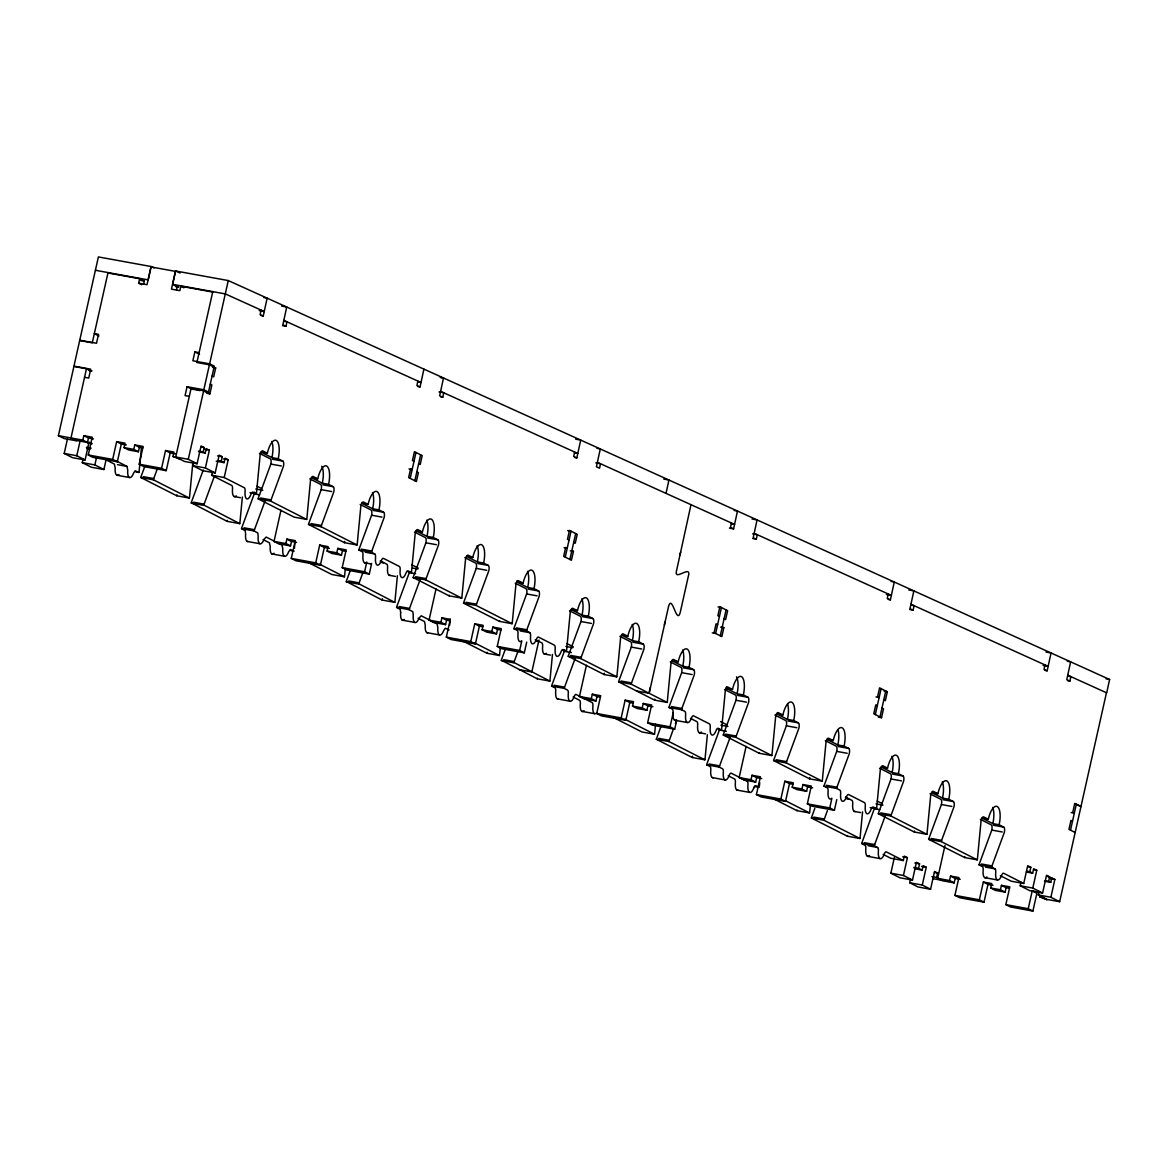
<?xml version="1.0" encoding="UTF-8"?>
<svg xmlns="http://www.w3.org/2000/svg" width="1168" height="1168" viewBox="0 0 1168 1168"><rect width="100%" height="100%" fill="white"/><g stroke="black" fill="none" stroke-linecap="round" stroke-linejoin="round"><path stroke-width="1.5" d="M400.668 612.747L400.274 609.477L396.594 607.375A4.541 1.664 -79.7 0 1 396.945 606.134L409.311 572.597A4.614 1.694 -79.7 0 0 409.457 571.78M141.489 447.446L138.992 472.485L135.853 471.916M192.91 461.944L189.581 496.765A4.57 1.679 -79.7 0 1 189.362 498.064L176.791 495.772L140.817 477.508A4.541 1.664 -79.7 0 1 141.167 476.281L144.876 466.207M242.36 497.013L239.951 522.33A4.57 1.679 -79.7 0 1 239.732 523.629L227.161 521.351L191.26 502.766A5.884 2.161 -79.7 0 1 191.537 501.846L203.276 469.974M294.409 548.332L294.862 543.587M345.305 568.363L344.633 575.488A4.57 1.679 -79.7 0 1 344.414 576.788L331.843 574.495L308.381 562.582M397.412 575.736L394.988 601.053A4.57 1.679 -79.7 0 1 394.769 602.352L382.199 600.075L346.312 581.489A5.884 2.161 -79.7 0 1 346.575 580.569L350.283 570.51M449.607 625.464L450.22 619.142M500.357 647.087L499.67 654.211A4.57 1.679 -79.7 0 1 499.451 655.511L486.881 653.219L461.856 640.517M552.464 654.46L550.04 679.776A4.57 1.679 -79.7 0 1 549.821 681.075L537.251 678.798L501.349 660.212A5.884 2.161 -79.7 0 1 501.627 659.292L505.335 649.233M655.54 724.291L654.722 732.92A4.57 1.679 -79.7 0 1 654.503 734.234L641.933 731.942L613.784 717.648M707.355 734.76L705.092 758.499A4.57 1.679 -79.7 0 1 704.873 759.799L692.303 757.521L656.328 739.256L661 726.277M759.404 786.079L759.74 782.618M810.431 804.737L809.774 811.643A4.57 1.679 -79.7 0 1 809.555 812.957L796.985 810.665L771.96 797.963M862.553 811.862L860.144 837.193A4.599 1.679 -79.7 0 1 859.925 838.493L847.355 836.2L811.366 817.98L814.811 808.358M664.417 625.041L664.869 621.653M636.589 691.003L649.16 693.281L649.948 688.025M869.561 855.56A9.154 3.358 -79.7 0 1 865.722 851.443L865.809 848.873A4.584 1.679 -79.7 0 0 865.43 845.603L861.75 843.515A4.57 1.679 -79.7 0 1 862.101 842.274L874.613 807.906M84.534 377.308L88.724 378.067L90.71 369.176L73.949 366.124L98.389 256.931L151.11 266.523L154.118 267.895M151.11 266.523L148.205 279.897L95.455 270.29M175.39 286.496L178.748 287.094L172.66 284.335L175.55 270.976L228.271 280.568L1109.6 679.484L1106.695 692.858L1067.742 675.221M228.271 280.568L203.831 389.762L208.488 392.112L214.284 366.197L209.627 363.832L192.866 360.781L194.852 351.904L199.042 352.663M261.106 310.104L260.128 314.557L263.267 315.988L267.136 298.147L263.778 297.548M282.51 325.638L285.999 326.266L286.963 321.813L283.824 321.244M417.881 381.075L416.918 385.528L420.057 386.944L423.911 369.117M440.161 377.381L443.504 377.979L439.65 395.821L442.774 397.237L443.752 392.784L439.037 391.922M574.656 452.031L573.692 456.498L576.831 457.914L580.7 440.088M666.037 493.392L668.943 480.019L663.745 479.084M649.16 693.281L668.519 606.659C672.111 593.096 676.71 625.8 680.287 612.222L688.317 576.306C692.142 563.341 672.885 582.963 676.71 569.999L690.989 504.693M731.445 523.001L730.482 527.454L733.606 528.87L737.475 511.044L734.132 510.445M752.849 538.536L756.338 539.163L757.302 534.71L752.601 533.849M888.22 593.972L887.257 598.425L890.396 599.841L894.265 582.014L891.111 581.445M909.638 609.492L913.128 610.134L914.091 605.666L910.952 605.097M1045.01 664.928L1044.046 669.381L1047.17 670.812L1051.039 652.985L1046.017 652.065M1067.815 680.71L1069.903 681.09L1070.866 676.637L1067.727 676.068M86.476 368.752L70.971 437.956L76.65 440.832L64.079 438.555L58.4 435.664L73.905 366.46L86.476 368.752L91.119 371.117M87.425 442.891L92.141 443.738L89.045 442.161L85.074 459.958L72.504 457.666L64.211 453.461L67.394 439.226M108.025 272.582L92.272 342.837L79.701 340.545M85.074 459.958L76.781 455.739L79.964 441.519M83.833 435.664L88.491 438.029L87.498 442.468L82.84 440.117L83.833 435.664L92.214 437.197L88.242 454.965L92.9 457.33L117.34 461.769L121.311 444.001L116.654 441.635L112.683 459.418L117.34 461.769M106.288 458.849L103.908 469.521L91.338 467.229L82.3 462.645L83.089 459.082M103.908 469.521L94.871 464.922L96.462 457.812M141.737 284.758L138.627 283.182L139.62 278.729L107.85 272.962M143.62 284.058L144.277 281.094L139.62 278.729M138.408 451.739L133.765 449.373L134.758 444.935L139.401 447.286L138.408 451.739L128.699 449.972L124.042 447.607L125.034 443.168L116.654 441.635M176.499 289.737L177.302 286.175M166.221 470.66L161.564 468.31L165.549 450.527L170.192 452.892L166.221 470.66L143.81 466.587L139.167 464.222L143.138 446.453L134.758 444.935M212.605 292.015L180.836 286.233L179.843 290.671L171.462 289.153L175.434 271.37L150.993 266.932L147.007 284.7L138.627 283.182M203.831 389.762L187.07 386.71L185.084 395.587L189.274 396.361M180.368 459.36L172.937 456.498L173.93 452.06L165.549 450.527M212.78 291.635L196.896 362.503L209.466 364.796L215.671 367.935L213.686 376.826L212.138 376.038M197.085 463.754L188.296 459.287L203.655 390.711L191.085 388.418L175.726 457.009L184.515 461.462L197.085 463.754L201.057 445.972L204.152 447.548L203.159 452.001L205.247 453.053L206.24 448.614L209.349 450.191L205.378 467.959L215.175 472.938L219.146 455.155L222.241 456.732L221.248 461.185L224.095 462.63L225.088 458.177L228.183 459.754L224.212 477.522L244.273 487.713A4.57 1.679 -79.7 0 1 245.119 490.137L244.988 493.991A9.154 3.358 -79.7 0 0 249.967 496.517L251.412 493.334A4.57 1.679 -79.7 0 1 253.047 492.166L256.318 493.83A4.599 1.694 -79.7 0 0 256.537 492.531L260.172 454.556A4.57 1.679 -79.7 0 1 262.712 450.892L267.355 453.257A16.016 5.869 -79.7 0 1 276.261 440.453A16.016 5.869 -79.7 0 1 278.218 458.761L282.86 461.126A4.584 1.679 -79.7 0 1 283.43 466.353L271.064 499.904A4.599 1.694 -79.7 0 0 270.713 501.145L306.688 519.41A4.599 1.679 -79.7 0 0 306.907 518.096L310.527 480.121A4.57 1.679 -79.7 0 1 313.068 476.471L317.725 478.822A16.016 5.869 -79.7 0 1 326.631 466.032A16.016 5.869 -79.7 0 1 328.573 484.34L333.23 486.706A4.57 1.679 -79.7 0 1 333.785 491.932L321.434 525.469A4.584 1.679 -79.7 0 0 321.083 526.71L357.043 544.974A4.599 1.679 -79.7 0 0 357.262 543.675L360.897 505.7A4.584 1.679 -79.7 0 1 363.438 502.036L368.095 504.401A16.016 5.869 -79.7 0 1 376.987 491.597A16.016 5.869 -79.7 0 1 378.943 509.905L383.6 512.27A4.57 1.679 -79.7 0 1 384.155 517.497L371.789 551.048A4.584 1.679 -79.7 0 0 371.439 552.289L374.709 553.939A4.57 1.679 -79.7 0 1 375.556 556.362L375.424 560.217A9.154 3.358 -79.7 0 0 380.403 562.742L381.834 559.56A4.57 1.679 -79.7 0 1 383.484 558.392L399.325 566.436A4.57 1.679 -79.7 0 1 400.171 568.86L400.04 572.714A9.154 3.358 -79.7 0 0 405.019 575.24L406.449 572.057A4.57 1.679 -79.7 0 1 408.099 570.889L411.37 572.554A4.599 1.694 -79.7 0 0 411.589 571.254L415.209 533.265A4.57 1.679 -79.7 0 1 417.75 529.615L422.407 531.98A16.016 5.869 -79.7 0 1 431.313 519.176A16.016 5.869 -79.7 0 1 433.255 537.484L437.912 539.85A4.584 1.679 -79.7 0 1 438.467 545.076L426.116 578.627A4.599 1.694 -79.7 0 0 425.765 579.868L461.725 598.118A4.599 1.679 -79.7 0 0 461.944 596.819L465.579 558.844A4.57 1.679 -79.7 0 1 468.12 555.194L472.777 557.545A16.016 5.869 -79.7 0 1 481.669 544.755A16.016 5.869 -79.7 0 1 483.625 563.064L488.282 565.414A4.57 1.679 -79.7 0 1 488.837 570.656L476.471 604.192A4.584 1.679 -79.7 0 0 476.121 605.433L512.095 623.697A4.599 1.679 -79.7 0 0 512.314 622.398L515.935 584.409A4.584 1.679 -79.7 0 1 518.49 580.759L523.133 583.124A16.016 5.869 -79.7 0 1 532.039 570.32A16.016 5.869 -79.7 0 1 533.995 588.628L538.638 590.993A4.57 1.679 -79.7 0 1 539.193 596.22L526.841 629.771A4.584 1.679 -79.7 0 0 526.491 631.012L529.761 632.662A4.57 1.679 -79.7 0 1 530.608 635.085L530.476 638.94A9.154 3.358 -79.7 0 0 535.44 641.466L536.886 638.283A4.57 1.679 -79.7 0 1 538.536 637.115L554.377 645.159A4.57 1.679 -79.7 0 1 555.18 648.868A9.154 3.358 -79.7 0 0 556.771 656.27A9.154 3.358 -79.7 0 0 561.02 651.832A4.57 1.679 -79.7 0 1 563.151 649.612L566.407 651.277A4.599 1.679 -79.7 0 0 566.641 649.977L570.261 611.988A4.57 1.679 -79.7 0 1 572.802 608.338L577.459 610.703A16.016 5.869 -79.7 0 1 586.365 597.899A16.016 5.869 -79.7 0 1 588.307 616.208L592.964 618.573A4.57 1.679 -79.7 0 1 593.519 623.8L581.153 657.35A4.599 1.679 -79.7 0 0 580.803 658.591L616.777 676.841A4.599 1.679 -79.7 0 0 616.996 675.542L620.631 637.567A4.57 1.679 -79.7 0 1 623.172 633.903L627.815 636.268A16.016 5.869 -79.7 0 1 636.721 623.478A16.016 5.869 -79.7 0 1 638.677 641.787L643.32 644.137A4.57 1.679 -79.7 0 1 643.875 649.379L631.523 682.915A4.599 1.679 -79.7 0 0 631.173 684.156L667.147 702.421A4.599 1.679 -79.7 0 0 667.366 701.121L670.987 663.132A4.57 1.679 -79.7 0 1 673.527 659.482L678.185 661.847A16.016 5.869 -79.7 0 1 687.091 649.043A16.016 5.869 -79.7 0 1 689.032 667.351L693.69 669.717A4.57 1.679 -79.7 0 1 694.245 674.943L681.878 708.494A4.599 1.679 -79.7 0 0 681.543 709.721L684.813 711.385A4.57 1.679 -79.7 0 1 685.601 715.093A9.154 3.358 -79.7 0 0 687.207 722.496L674.637 720.218M215.175 472.938L202.604 470.646L192.808 465.682L193.596 462.119M206.736 393.295L209.875 393.864L211.861 384.973L210.313 384.184M236.257 495.831A9.154 3.358 -79.7 0 1 232.417 491.699L232.549 487.859A4.57 1.679 -79.7 0 0 231.702 485.435L211.642 475.245L212.43 471.682M290.525 545.923L285.883 543.558L286.875 539.12L291.518 541.47L290.525 545.923L278.656 543.762L274.013 541.397L280.977 510.212M320.368 565.224L315.725 562.859L319.696 545.076L324.354 547.442L320.368 565.224L295.927 560.771L291.285 558.406L295.256 540.638L286.875 539.12M341.45 555.18L336.793 552.814L337.786 548.376L342.443 550.741L341.45 555.18L331.741 553.413L327.084 551.048L328.077 546.609L319.696 545.076M371.643 563.443L369.263 574.116L346.852 570.042L342.195 567.677L346.166 549.894L337.786 548.376M369.263 574.116L364.606 571.751L366.591 562.859M410.187 478.384L415.983 452.469M414.844 480.749L420.626 454.834M445.577 624.646L440.935 622.281L441.927 617.843L446.57 620.193L445.577 624.646L433.708 622.486L429.05 620.12L436.029 588.935M475.42 643.948L470.777 641.582L474.748 623.8L479.391 626.165L475.42 643.948L450.979 639.495L446.322 637.129L450.308 619.361L441.927 617.843M496.502 633.903L491.845 631.538L492.838 627.099L497.495 629.464L496.502 633.903L486.779 632.136L482.136 629.771L483.129 625.333L474.748 623.8M526.695 642.166L524.301 652.839L501.89 648.766L497.247 646.4L501.218 628.618L492.838 627.099M524.301 652.839L519.658 650.474L521.643 641.582M538.974 640.02L531.834 671.95L519.264 669.658M565.239 557.107L571.021 531.192L567.677 530.579M569.882 559.472L575.678 533.557M571.867 550.581L573.43 551.369L571.429 560.26L563.691 556.318L565.677 547.442L567.225 548.23L564.086 547.646M595.972 701.004L591.329 698.639L592.322 694.201L596.965 696.566L595.972 701.004L584.102 698.844L579.445 696.478L586.424 665.293M625.814 720.306L621.172 717.94L625.143 700.172L629.786 702.523L625.814 720.306L601.374 715.853L596.717 713.502L600.702 695.719L592.322 694.201M646.897 710.261L642.239 707.896L643.232 703.457L647.89 705.822L646.897 710.261L637.173 708.494L632.53 706.129L633.523 701.691L625.143 700.172M676.695 720.306L674.695 729.197L652.299 725.124L647.641 722.758L651.613 704.976L643.232 703.457M674.695 729.197L670.052 726.832L673.235 712.611M720.276 635.83L726.073 609.915M722.262 626.953L723.824 627.727L721.839 636.618L714.086 632.691L716.072 623.8L717.619 624.588M755.667 782.093L751.024 779.728L752.017 775.275L756.66 777.64L755.667 782.093L743.797 779.932L739.154 777.567L746.118 746.381M785.509 801.394L780.866 799.029L784.838 781.246L789.495 783.611L785.509 801.394L761.069 796.941L756.426 794.576L760.397 776.808L752.017 775.275M806.592 791.349L801.934 788.984L802.927 784.546L807.584 786.911L806.592 791.349L796.883 789.583L792.225 787.217L793.218 782.779L784.838 781.246M836.784 799.613L834.405 810.285L811.994 806.197L807.336 803.847L811.307 786.064L802.927 784.546M834.405 810.285L829.747 807.92L831.733 799.029M875.328 714.553L881.125 688.638M879.986 716.918L885.767 690.989M878.394 717.137L881.533 717.707L883.519 708.815L881.971 708.027M876 696.946L879.139 697.515L877.591 696.741L879.577 687.85L887.33 691.777L885.344 700.669L883.782 699.88M932.911 878.657L942.328 880.38L936.648 877.475L937.641 873.036L934.546 871.459L930.575 889.242L922.282 885.037L926.253 867.255L923.143 865.678L922.151 870.116L918.559 868.291L919.552 863.853L916.457 862.276L912.485 880.059L899.915 877.781L890.863 873.182L894.44 857.181M883.139 854.392L890.746 858.261L903.317 860.539L904.309 856.115L907.405 857.677L903.433 875.474L912.485 880.059M930.575 889.242L918.004 886.965L909.711 882.745L910.5 879.197M954.168 882.877L949.526 880.511L950.518 876.073L955.161 878.424L954.168 882.877L942.299 880.716L937.641 878.351L945 845.428M984.011 902.178L979.368 899.813L983.339 882.03L987.982 884.395L984.011 902.178L959.57 897.725L954.913 895.36L958.899 877.591L950.518 876.073M1005.093 892.133L1000.436 889.768L1001.429 885.329L1006.086 887.695L1005.093 892.133L995.37 890.366L990.727 888.001L991.72 883.563L983.339 882.03M1032.892 911.069L1028.249 908.704L1032.22 890.921L1036.877 893.286L1032.892 911.069L1010.495 906.996L1005.838 904.631L1009.809 886.848L1001.429 885.329M1048.601 877.329L1051.74 877.898L1050.747 882.351L1048.66 881.285L1049.652 876.847L1046.557 875.27L1042.586 893.038L1030.015 890.761L1020.219 885.782L1021.007 882.22M1000.363 875.708L1011.167 881.183L1023.737 883.475L1027.709 865.707L1030.818 867.269L1029.826 871.722L1032.658 873.168L1033.651 868.715L1036.761 870.291L1032.789 888.074L1042.586 893.038M1106.461 692.741L1059.653 901.711L1047.083 899.433L1038.308 894.965L1039.097 891.403M1059.653 901.711L1050.879 897.258L1054.85 879.475L1051.74 877.898M1070.516 830.156L1076.312 804.226L1080.955 806.592L1074.75 803.438L1072.764 812.329L1074.312 813.118L1071.173 812.548M239.732 523.629L203.831 505.058A5.884 2.161 -79.7 0 1 204.108 504.138L214.605 475.624M394.769 602.352L358.883 583.781A5.884 2.161 -79.7 0 1 359.145 582.861L362.854 572.787M549.821 681.075L513.92 662.49A5.884 2.161 -79.7 0 1 514.197 661.584L517.906 651.51M704.873 759.799L668.899 741.534L673.571 728.555M859.925 838.493L823.936 820.257L827.382 810.636M679.718 555.253L680.725 552.041M259.442 453.33L270.29 458.834A4.584 1.679 -79.7 0 1 270.859 464.076L258.493 497.612A4.599 1.694 -79.7 0 0 258.143 498.853L294.117 517.117L306.688 519.41M247.222 541.426L259.792 543.719A9.169 3.358 -79.7 0 1 258.186 536.302L257.807 533.031L254.113 530.944A4.541 1.664 -79.7 0 1 254.463 529.703L264.975 501.189M309.812 478.895L320.66 484.413A4.57 1.679 -79.7 0 1 321.215 489.64L308.863 523.191A4.584 1.679 -79.7 0 0 308.513 524.417L344.472 542.682L357.043 544.974M360.167 504.474L371.03 509.978A4.57 1.679 -79.7 0 1 371.585 515.219L359.218 548.756A4.584 1.679 -79.7 0 0 358.868 549.997L362.138 551.661A4.57 1.679 -79.7 0 1 362.985 554.085L362.854 557.924A9.154 3.358 -79.7 0 0 366.694 562.056M414.494 532.053L425.342 537.557A4.584 1.679 -79.7 0 1 425.897 542.799L413.545 576.335A4.599 1.694 -79.7 0 0 413.195 577.576L449.154 595.841L461.725 598.118M402.259 620.15L414.83 622.442A9.169 3.358 -79.7 0 1 413.238 615.025L412.844 611.755L409.165 609.667A4.541 1.664 -79.7 0 1 409.515 608.426L420.027 579.912M464.849 557.618L475.712 563.137A4.57 1.679 -79.7 0 1 476.267 568.363L463.9 601.914A4.584 1.679 -79.7 0 0 463.55 603.141L499.524 621.405L512.095 623.697M515.219 583.197L526.067 588.701A4.57 1.679 -79.7 0 1 526.622 593.943L514.27 627.479A4.584 1.679 -79.7 0 0 513.92 628.72L517.19 630.384A4.57 1.679 -79.7 0 1 518.037 632.793L517.906 636.648A9.154 3.358 -79.7 0 0 521.746 640.765M569.531 610.776L580.394 616.281A4.57 1.679 -79.7 0 1 580.949 621.522L568.582 655.058A4.599 1.679 -79.7 0 0 568.232 656.299L604.206 674.564L616.777 676.841M596.644 712.933A9.14 3.343 -79.7 0 1 592.804 708.815L592.891 706.246A4.57 1.679 -79.7 0 0 592.103 702.552L576.247 694.507A4.57 1.679 -79.7 0 0 574.13 696.727L573.167 698.844A9.14 3.343 -79.7 0 1 568.203 696.318L568.276 693.748A4.57 1.679 -79.7 0 0 567.487 690.054L564.217 688.39A4.57 1.679 -79.7 0 1 564.567 687.149L575.065 658.635M619.901 636.341L630.749 641.86A4.57 1.679 -79.7 0 1 631.304 647.087L618.952 680.637A4.599 1.679 -79.7 0 0 618.602 681.864L654.576 700.128L667.147 702.421M670.271 661.92L681.119 667.424A4.57 1.679 -79.7 0 1 681.674 672.666L669.322 706.202A4.599 1.679 -79.7 0 0 668.972 707.443L672.242 709.107A4.57 1.679 -79.7 0 1 673.031 712.801A9.154 3.358 -79.7 0 0 675.644 720.291M724.583 689.5L735.431 695.004A4.57 1.679 -79.7 0 1 736.001 700.245L723.634 733.781A4.599 1.679 -79.7 0 0 723.284 735.022L759.258 753.287L771.829 755.565A4.599 1.679 -79.7 0 0 772.048 754.265L775.669 716.291A4.57 1.679 -79.7 0 1 778.209 712.626L782.867 714.991A16.016 5.869 -79.7 0 1 791.773 702.202A16.016 5.869 -79.7 0 1 793.714 720.51L798.372 722.861A4.57 1.679 -79.7 0 1 798.927 728.102L786.575 761.638A4.599 1.679 -79.7 0 0 786.225 762.879L822.184 781.144A4.599 1.679 -79.7 0 0 822.403 779.844L826.039 741.855A4.57 1.679 -79.7 0 1 828.579 738.205L833.237 740.57A16.016 5.869 -79.7 0 1 842.128 727.766A16.016 5.869 -79.7 0 1 844.084 746.075L848.742 748.44A4.57 1.679 -79.7 0 1 849.297 753.667L836.93 787.217A4.584 1.679 -79.7 0 0 836.58 788.444L839.85 790.108A4.57 1.679 -79.7 0 1 840.653 793.817A9.154 3.358 -79.7 0 0 842.259 801.219A9.154 3.358 -79.7 0 0 846.508 796.78A4.57 1.679 -79.7 0 1 848.625 794.561L864.466 802.606A4.57 1.679 -79.7 0 1 865.269 806.314A9.154 3.358 -79.7 0 0 866.86 813.716A9.154 3.358 -79.7 0 0 871.109 809.278A4.57 1.679 -79.7 0 1 873.241 807.059L876.511 808.723A4.599 1.679 -79.7 0 0 876.73 807.424L880.351 769.435A4.57 1.679 -79.7 0 1 882.891 765.785L887.549 768.15A16.016 5.869 -79.7 0 1 896.455 755.346A16.016 5.869 -79.7 0 1 898.396 773.654L903.054 776.019A4.57 1.679 -79.7 0 1 903.609 781.246L891.257 814.797A4.599 1.679 -79.7 0 0 890.907 816.023L926.866 834.288A4.599 1.679 -79.7 0 0 927.085 832.988L930.721 795.014A4.57 1.679 -79.7 0 1 933.261 791.349L937.919 793.714A16.016 5.869 -79.7 0 1 946.81 780.925A16.016 5.869 -79.7 0 1 948.766 799.233L953.424 801.584A4.57 1.679 -79.7 0 1 953.979 806.825L941.612 840.361A4.584 1.679 -79.7 0 0 941.262 841.602L977.251 859.838A4.584 1.679 -79.7 0 0 977.47 858.524L981.091 820.549A4.57 1.679 -79.7 0 1 983.631 816.899L988.289 819.25A16.016 5.869 -79.7 0 1 997.18 806.489A16.016 5.869 -79.7 0 1 999.136 824.769L1003.794 827.134A4.57 1.679 -79.7 0 1 1004.349 832.361L991.982 865.897A4.599 1.679 -79.7 0 0 991.632 867.138L994.902 868.831A4.57 1.679 -79.7 0 1 995.749 871.255L995.618 875.109A9.154 3.358 -79.7 0 0 1000.582 877.635L1002.027 874.438A4.57 1.679 -79.7 0 1 1003.677 873.284L1023.737 883.475M753.798 787.947L752.834 790.064A9.14 3.343 -79.7 0 1 747.856 787.539L747.943 784.969A4.57 1.679 -79.7 0 0 747.14 781.275L731.299 773.231A4.57 1.679 -79.7 0 0 729.182 775.45L728.219 777.567A9.14 3.343 -79.7 0 1 723.24 775.041L723.328 772.471A4.57 1.679 -79.7 0 0 722.525 768.778L719.254 767.113A4.57 1.679 -79.7 0 1 719.605 765.872L730.117 737.358M771.829 755.565L735.855 737.3A4.599 1.679 -79.7 0 1 736.205 736.074L748.571 702.523A4.57 1.679 -79.7 0 0 748.002 697.296L743.359 694.931L737.066 693.792L726.219 688.273A16.016 5.869 -79.7 0 1 726.554 686.886M774.953 715.064L785.801 720.583A4.57 1.679 -79.7 0 1 786.356 725.81L774.004 759.361A4.599 1.679 -79.7 0 0 773.654 760.587L809.614 778.852L822.184 781.144M825.309 740.643L836.171 746.148A4.57 1.679 -79.7 0 1 836.726 751.389L824.36 784.925A4.584 1.679 -79.7 0 0 824.009 786.166L827.28 787.831A4.57 1.679 -79.7 0 1 828.083 791.524A9.154 3.358 -79.7 0 0 831.835 798.211M879.635 768.223L890.483 773.727A4.57 1.679 -79.7 0 1 891.038 778.968L878.686 812.505A4.599 1.679 -79.7 0 0 878.336 813.746L914.296 832.01L926.866 834.288M929.991 793.787L940.853 799.306A4.57 1.679 -79.7 0 1 941.408 804.533L929.042 838.084A4.584 1.679 -79.7 0 0 928.691 839.31L964.68 857.546L977.251 859.838M980.361 819.323L991.223 824.842A4.57 1.679 -79.7 0 1 991.778 830.068L979.412 863.619A4.599 1.679 -79.7 0 0 979.061 864.846L982.332 866.554A4.57 1.679 -79.7 0 1 983.179 868.963L983.047 872.817A9.154 3.358 -79.7 0 0 986.887 876.934M189.362 498.064L153.388 479.8A4.541 1.664 -79.7 0 1 153.738 478.559L157.446 468.499M254.522 492.181A4.614 1.694 -79.7 0 1 254.259 493.874L241.893 527.425A4.541 1.664 -79.7 0 0 241.557 528.651L245.236 530.754L245.616 534.024A9.169 3.358 -79.7 0 0 248.229 541.499M564.611 649.627A4.628 1.694 -79.7 0 1 564.348 651.321L551.997 684.857A4.57 1.679 -79.7 0 0 551.646 686.098L554.917 687.762A4.57 1.679 -79.7 0 1 555.705 691.471L555.632 694.04A9.14 3.343 -79.7 0 0 558.319 698.946M675.425 723.532L676.666 720.174M719.561 729.226A4.628 1.694 -79.7 0 1 719.4 730.044L707.034 763.58A4.57 1.679 -79.7 0 0 706.684 764.821L709.954 766.485A4.57 1.679 -79.7 0 1 710.757 770.194L710.67 772.763A9.14 3.343 -79.7 0 0 713.371 777.669M903.317 860.539L886.351 851.91A4.57 1.679 -79.7 0 0 884.234 854.129A9.154 3.358 -79.7 0 1 880.468 858.714A9.154 3.358 -79.7 0 1 878.292 853.735L878.38 851.165A4.584 1.679 -79.7 0 0 878 847.895L874.321 845.807A4.57 1.679 -79.7 0 1 874.671 844.566L885.169 816.052M172.66 284.335L225.38 293.927L264.231 311.52L259.208 310.6M140.744 280.451L144.277 281.094M281.692 306.104L286.729 307.023L282.86 324.85L285.999 326.266M261.179 315.608L263.267 315.988M440.993 377.527L443.504 377.994M417.662 381.878L421.02 382.491L283.839 320.397M417.954 386.564L420.057 386.944M440.686 396.857L442.774 397.237M79.731 340.209L96.491 343.261L98.492 334.369L94.301 333.61L98.944 335.961M212.532 367.365L215.671 367.935M575.663 439.168L579.021 439.781M596.936 448.337L600.294 448.95L596.425 466.777L599.564 468.193L600.527 463.74L595.811 462.878M574.452 452.848L577.795 453.447L440.613 391.353M574.729 457.535L576.831 457.914M88.651 370.314L92.009 370.928M200.108 390.594L191.727 389.075L187.07 386.71M203.466 391.207L208.488 392.112M752.046 519.001L757.068 519.921L753.199 537.747L756.338 539.163M731.226 523.804L734.584 524.417L597.388 462.324M409.034 468.923L412.173 469.507L410.625 468.718L408.639 477.595L416.392 481.537L418.378 472.646L416.83 471.857M729.416 528.111L733.606 528.87M267.355 453.257L261.077 452.118L271.925 457.622L278.218 458.761M272.392 459.228L282.86 461.126M201.013 446.979L204.152 447.548M204.634 449.33L209.349 450.191M198.443 451.14L203.159 452.001M270.859 464.076L281.327 465.974M198.969 451.914L205.247 453.053M217.525 455.885L222.241 456.732M223.468 458.893L228.183 459.754M218.109 460.615L221.248 461.185M317.725 478.822L311.447 477.683L322.295 483.187L328.573 484.34M88.491 438.029L93.513 438.949M121.311 444.001L126.334 444.92M139.401 447.286L142.759 447.899M170.192 452.892L175.229 453.812M216.241 461.199L224.095 462.63M908.821 589.971L913.858 590.877L909.989 608.703L913.128 610.134M58.4 435.664L82.84 440.117M124.042 447.607L133.765 449.373M172.937 456.498L188.296 459.287M322.748 484.793L333.23 486.706M75.628 440.307L87.498 442.468M192.808 465.682L205.378 467.959M321.215 489.64L331.697 491.553M86.432 447.329L91.148 448.191M86.885 448.585L90.038 449.154M886.337 594.468L891.359 595.388L754.178 533.294M211.642 475.245L224.212 477.522M368.095 504.401L361.803 503.262L372.665 508.766L378.943 509.905M888.293 599.461L890.396 599.841M88.242 454.965L112.683 459.418M139.167 464.222L161.564 468.31M64.211 453.461L76.781 455.739M255.792 489.027L262.785 490.297M373.118 510.372L383.6 512.27M117.53 464.66L126.962 466.382L127.75 470.076A9.169 3.358 -79.7 0 0 129.356 477.493L116.785 475.201M570.276 550.8L573.43 551.369M250.04 492.692L256.318 493.83M82.3 462.645L94.871 464.922M254.259 493.874L259.5 494.823M371.585 515.219L382.053 517.117M143.27 476.661L153.738 478.559M260.581 497.991L271.064 499.904M140.817 477.508L153.388 479.8M258.143 498.853L270.713 501.145M234.111 496.546L240.389 497.685M422.407 531.98L416.129 530.827L426.977 536.346L433.255 537.484M427.444 537.937L437.912 539.85M425.897 542.799L436.379 544.697M193.625 502.225L204.108 504.138M310.951 523.571L321.434 525.469M1067.275 661.234L1070.633 661.847L1066.764 679.674L1069.903 681.09M191.187 503.087L203.758 505.364M308.513 524.417L321.083 526.71M472.777 557.545L466.485 556.406L477.347 561.91L483.625 563.064M1043.112 665.439L1048.134 666.344L910.952 604.25M718.072 606.937L721.43 607.55L715.634 633.465L712.276 632.866M477.8 563.516L488.282 565.414M1106.081 678.842L1109.6 679.484M1045.083 670.432L1047.17 670.812M476.267 568.363L486.735 570.276M243.995 527.805L254.463 529.703M361.321 549.135L371.789 551.048M241.542 528.651L254.113 530.944M358.868 549.997L371.439 552.289M365.292 552.23L374.709 553.939M517.19 580.598A16.016 5.869 -79.7 0 0 516.855 581.971L523.133 583.124M291.518 541.47L296.555 542.39M324.354 547.442L329.376 548.361M342.443 550.741L345.801 551.34M274.013 541.397L285.883 543.558M327.084 551.048L336.793 552.814M516.855 581.971L527.702 587.489L533.995 588.628M380.622 562.304L383.411 562.815L380.315 561.239M412.596 568.071L417.823 569.02M528.17 589.081L538.638 590.993M720.671 627.158L723.824 627.727M364.547 562.772L370.825 563.91M290.905 550.639L294.044 551.208L290.277 549.515L288.657 551.778A9.169 3.358 -79.7 0 1 284.393 556.216L271.823 553.924M408.231 571.984L411.37 572.554M409.311 572.597L415.589 573.736M526.622 593.943L537.105 595.841M415.633 576.715L426.116 578.627M413.195 577.576L425.765 579.868M389.148 575.269L395.441 576.408M291.285 558.406L315.725 562.859M342.195 567.677L364.606 571.751M577.459 610.703L571.167 609.55L582.029 615.069L588.307 616.208M582.482 616.66L592.964 618.573M580.949 621.522L591.417 623.42M348.677 580.949L359.145 582.861M466.003 602.294L476.471 604.192M346.224 581.81L358.795 584.088M463.55 603.141L476.121 605.433M627.815 636.268L621.537 635.129L632.384 640.633L638.677 641.787M632.852 642.239L643.32 644.137M884.176 691.208L887.33 691.777M631.304 647.087L641.787 648.999M399.047 606.528L409.515 608.426M516.358 627.858L526.841 629.771M396.594 607.375L409.165 609.667M513.92 628.72L526.491 631.012M520.329 630.954L529.761 632.662M678.185 661.847L671.892 660.694L682.754 666.213L689.032 667.351M446.57 620.193L449.928 620.807M479.391 626.165L482.749 626.778M497.495 629.464L500.838 630.063M429.05 620.12L440.935 622.281M482.136 629.771L491.845 631.538M535.674 641.028L538.463 641.539L535.353 639.962M565.896 646.473L572.875 647.744M683.207 667.804L693.69 669.717M563.268 650.707L566.407 651.277M564.348 651.321L571.342 652.591M681.674 672.666L692.157 674.564M570.685 655.438L581.153 657.35M568.232 656.299L580.803 658.591M426.875 632.647L439.445 634.939A9.169 3.358 -79.7 0 0 443.694 630.501L445.315 628.238L449.096 629.932M544.2 653.992L550.493 655.131M446.322 637.129L470.777 641.582M497.247 646.4L519.658 650.474M726.219 688.273L732.497 689.427A16.016 5.869 -79.7 0 1 741.403 676.622A16.016 5.869 -79.7 0 1 743.359 694.931M737.534 695.383L748.002 697.296M736.001 700.245L746.469 702.143M503.715 659.672L514.197 661.584M621.04 681.017L631.523 682.915M501.276 660.533L513.847 662.811M618.602 681.864L631.173 684.156M782.867 714.991L776.589 713.852L787.436 719.357L793.714 720.51M787.889 720.963L798.372 722.861M786.356 725.81L796.839 727.722M554.085 685.251L564.567 687.149M671.41 706.582L681.878 708.494M551.646 686.098L564.217 688.39M668.972 707.443L681.543 709.721M596.965 696.566L600.323 697.165M629.786 702.523L633.144 703.136M647.89 705.822L652.912 706.728M833.237 740.57L826.944 739.417L837.806 744.936L844.084 746.075M579.445 696.478L591.329 698.639M632.53 706.129L642.239 707.896M720.933 725.197L727.927 726.467M838.259 746.527L848.742 748.44M557.311 698.873L569.882 701.165M718.32 729.431L721.459 730A4.599 1.679 -79.7 0 0 721.678 728.701L725.313 690.711A4.57 1.679 -79.7 0 1 727.854 687.061L732.497 689.427M719.4 730.044L726.379 731.314M836.726 751.389L847.194 753.287M725.722 734.161L736.205 736.074M723.284 735.022L735.855 737.3M596.717 713.502L621.172 717.94M647.641 722.758L670.052 726.832M581.927 711.37L594.497 713.663M699.252 732.716L705.53 733.854M887.549 768.15L881.271 766.996L892.118 772.515L898.396 773.654M892.586 774.107L903.054 776.019M891.038 778.968L901.521 780.866M658.767 738.395L669.249 740.308M776.092 759.74L786.575 761.638M656.328 739.256L668.899 741.534M773.654 760.587L786.225 762.879M937.919 793.714L931.626 792.576L942.488 798.08L948.766 799.233M942.941 799.686L953.424 801.584M941.408 804.533L951.876 806.446M709.137 763.974L719.605 765.872M826.462 785.305L836.93 787.217M706.684 764.821L719.254 767.113M824.009 786.166L836.58 788.444M988.289 819.25L981.996 818.111L992.858 823.615L999.136 824.769M756.66 777.64L761.697 778.56M789.495 783.611L792.838 784.224M807.584 786.911L812.607 787.816M739.154 777.567L751.024 779.728M792.225 787.217L801.934 788.984M875.985 803.876L882.979 805.146M993.311 825.221L1003.794 827.134M845.763 798.474L848.552 798.985L845.457 797.408M712.363 777.596L724.934 779.888M754.47 786.531L759.185 787.378M870.218 807.584L876.511 808.723M874.452 808.738L879.694 809.687M991.778 830.068L1002.246 831.981M880.774 812.884L891.257 814.797M878.336 813.746L890.907 816.023M736.979 790.094L749.549 792.386M854.29 811.439L860.582 812.578M756.426 794.576L780.866 799.029M807.336 803.847L829.747 807.92M813.819 817.118L824.287 819.031M931.144 838.463L941.612 840.361M811.366 817.98L823.936 820.257M928.691 839.31L941.262 841.602M1027.665 866.7L1030.818 867.269M1033.607 869.722L1036.761 870.291M1026.672 871.153L1029.826 871.722M1026.38 872.014L1032.658 873.168M864.189 842.654L874.671 844.566M981.514 863.999L991.982 865.897M1046.513 876.263L1049.652 876.847M861.75 843.515L874.321 845.807M979.061 864.846L991.632 867.138M868.16 845.749L877.591 847.457M1050.134 878.613L1054.85 879.475M985.471 867.123L994.902 868.831M1045.521 880.716L1048.66 881.285M1044.469 881.198L1050.747 882.351M902.703 856.83L907.405 857.677M914.836 862.991L919.552 863.853M867.415 856.29L879.986 858.582M984.726 877.664L997.297 879.942M921.537 866.393L926.253 867.255M1020.219 885.782L1032.789 888.074M913.843 867.43L918.559 868.291M914.296 868.685L922.151 870.116M934.502 872.467L937.641 873.036M1032.22 890.921L1038.921 892.148M955.161 878.424L960.198 879.343M987.982 884.395L993.019 885.315M1006.086 887.695L1009.429 888.293M1038.308 894.965L1050.879 897.258M931.933 876.628L936.648 877.475M937.641 878.351L949.526 880.511M990.727 888.001L1000.436 889.768M890.863 873.182L903.433 875.474M909.711 882.745L922.282 885.037M954.913 895.36L979.368 899.813M1005.838 904.631L1028.249 908.704M175.55 270.976L180.12 273.035M180.836 286.233L183.931 287.81M413.998 461.36L412.45 460.572L414.436 451.68L422.188 455.622L420.203 464.499L418.64 463.711M569.035 540.083L567.487 539.295L569.473 530.403L577.226 534.345L575.24 543.222L573.692 542.434M719.444 616.441L717.882 615.653L719.868 606.761L727.62 610.703L725.635 619.58L724.087 618.806M194.852 351.904L199.509 354.254M877.314 705.676L875.766 704.888L873.781 713.765L881.533 717.707M1072.487 821.265L1070.939 820.476L1068.954 829.368L1075.159 832.521M203.655 390.711L209.875 393.864M256.975 486.209L261.617 488.574M412.012 564.932L418.217 568.086M567.064 643.656L573.269 646.809M720.554 721.59L726.759 724.744M877.168 801.058L881.811 803.423M721.459 730L718.189 728.336A4.57 1.679 -79.7 0 0 716.072 730.555A9.154 3.358 -79.7 0 1 711.823 734.993A9.154 3.358 -79.7 0 1 710.217 727.591A4.57 1.679 -79.7 0 0 709.414 723.883L693.573 715.838A4.57 1.679 -79.7 0 0 691.456 718.057A9.154 3.358 -79.7 0 1 687.207 722.496M380.388 560.917L386.754 564.159A4.57 1.679 -79.7 0 1 387.601 566.568L387.469 570.422A9.154 3.358 -79.7 0 0 390.156 575.342M535.426 639.641L541.806 642.882A4.57 1.679 -79.7 0 1 542.609 646.576A9.154 3.358 -79.7 0 0 546.361 653.262M690.478 718.364L696.843 721.605A4.57 1.679 -79.7 0 1 697.646 725.299A9.154 3.358 -79.7 0 0 701.399 731.986M845.53 797.087L851.895 800.328A4.57 1.679 -79.7 0 1 852.698 804.022A9.154 3.358 -79.7 0 0 855.297 811.497M138.992 472.485L135.225 470.792L133.605 473.055A9.169 3.358 -79.7 0 1 129.356 477.493M319.39 564.086L344.414 576.788M474.427 642.809L499.451 655.511M624.792 719.152L654.503 734.234M758.09 786.823L755.915 785.728A4.57 1.679 -79.7 0 0 753.798 787.947M786.093 801.044L809.555 812.957M263.063 539.587L269.428 542.813L270.231 546.522A9.169 3.358 -79.7 0 0 273.984 553.209M418.115 618.295L424.48 621.537L425.283 625.245A9.169 3.358 -79.7 0 0 427.882 632.72M573.152 697.033L579.532 700.26A4.57 1.679 -79.7 0 1 580.321 703.968L580.233 706.538A9.14 3.343 -79.7 0 0 584.073 710.655M728.204 775.742L734.57 778.983A4.57 1.679 -79.7 0 1 735.373 782.691L735.285 785.246A9.14 3.343 -79.7 0 0 737.972 790.167M116.158 460.878L126.962 466.382M105.135 459.389L114.391 464.09L115.179 467.799A9.169 3.358 -79.7 0 0 118.932 474.485M344.691 541.383A4.599 1.679 -79.7 0 1 344.472 542.682M449.286 595.184A4.599 1.679 -79.7 0 1 449.154 595.841M499.656 620.763A4.599 1.679 -79.7 0 1 499.524 621.405M604.425 673.264A4.599 1.679 -79.7 0 1 604.206 674.564M632.195 624.442A16.016 5.869 -79.7 0 1 632.384 640.633M581.825 598.863A16.016 5.869 -79.7 0 1 582.029 615.069M527.513 571.283A16.016 5.869 -79.7 0 1 527.702 587.489M477.143 545.719A16.016 5.869 -79.7 0 1 477.347 561.91M426.773 520.14A16.016 5.869 -79.7 0 1 426.977 536.346M372.461 492.56A16.016 5.869 -79.7 0 1 372.665 508.766M321.696 466.236A16.016 5.869 -79.7 0 1 322.295 483.187M271.735 441.416A16.016 5.869 -79.7 0 1 271.925 457.622M654.752 699.15A4.599 1.679 -79.7 0 1 654.576 700.128M759.39 752.63A4.599 1.679 -79.7 0 1 759.258 753.287M809.833 777.552A4.599 1.679 -79.7 0 1 809.614 778.852M914.486 831.032A4.599 1.679 -79.7 0 1 914.296 832.01M964.856 856.567A4.584 1.679 -79.7 0 1 964.68 857.546M992.654 807.453A16.016 5.869 -79.7 0 1 992.858 823.615M682.55 650.007A16.016 5.869 -79.7 0 1 682.754 666.213M736.482 676.841A16.016 5.869 -79.7 0 1 737.066 693.792M787.582 704.056A16.016 5.869 -79.7 0 1 787.436 719.357M837.952 729.635A16.016 5.869 -79.7 0 1 837.806 744.936M891.914 756.309A16.016 5.869 -79.7 0 1 892.118 772.515M942.284 781.888A16.016 5.869 -79.7 0 1 942.488 798.08M847.472 835.558A4.599 1.679 -79.7 0 1 847.355 836.2M797.102 810.023A4.57 1.679 -79.7 0 1 796.985 810.665M692.522 756.207A4.57 1.679 -79.7 0 1 692.303 757.521M537.382 678.141A4.57 1.679 -79.7 0 1 537.251 678.798M487.071 652.24A4.57 1.679 -79.7 0 1 486.881 653.219M439.445 634.939A9.169 3.358 -79.7 0 1 437.839 627.523L437.051 623.829L421.21 615.784L419.078 618.003A9.169 3.358 -79.7 0 1 414.83 622.442M404.42 619.434A9.169 3.358 -79.7 0 1 400.668 612.747M382.418 598.761A4.57 1.679 -79.7 0 1 382.199 600.075M284.393 556.216A9.169 3.358 -79.7 0 1 282.802 548.799L281.999 545.106L266.158 537.061L264.041 539.28A9.169 3.358 -79.7 0 1 259.792 543.719M227.337 520.373A4.57 1.679 -79.7 0 1 227.161 521.351M176.967 494.794A4.57 1.679 -79.7 0 1 176.791 495.772M1042.396 897.404L1039.608 896.893L1047.054 899.769L1042.396 897.404"/></g></svg>
